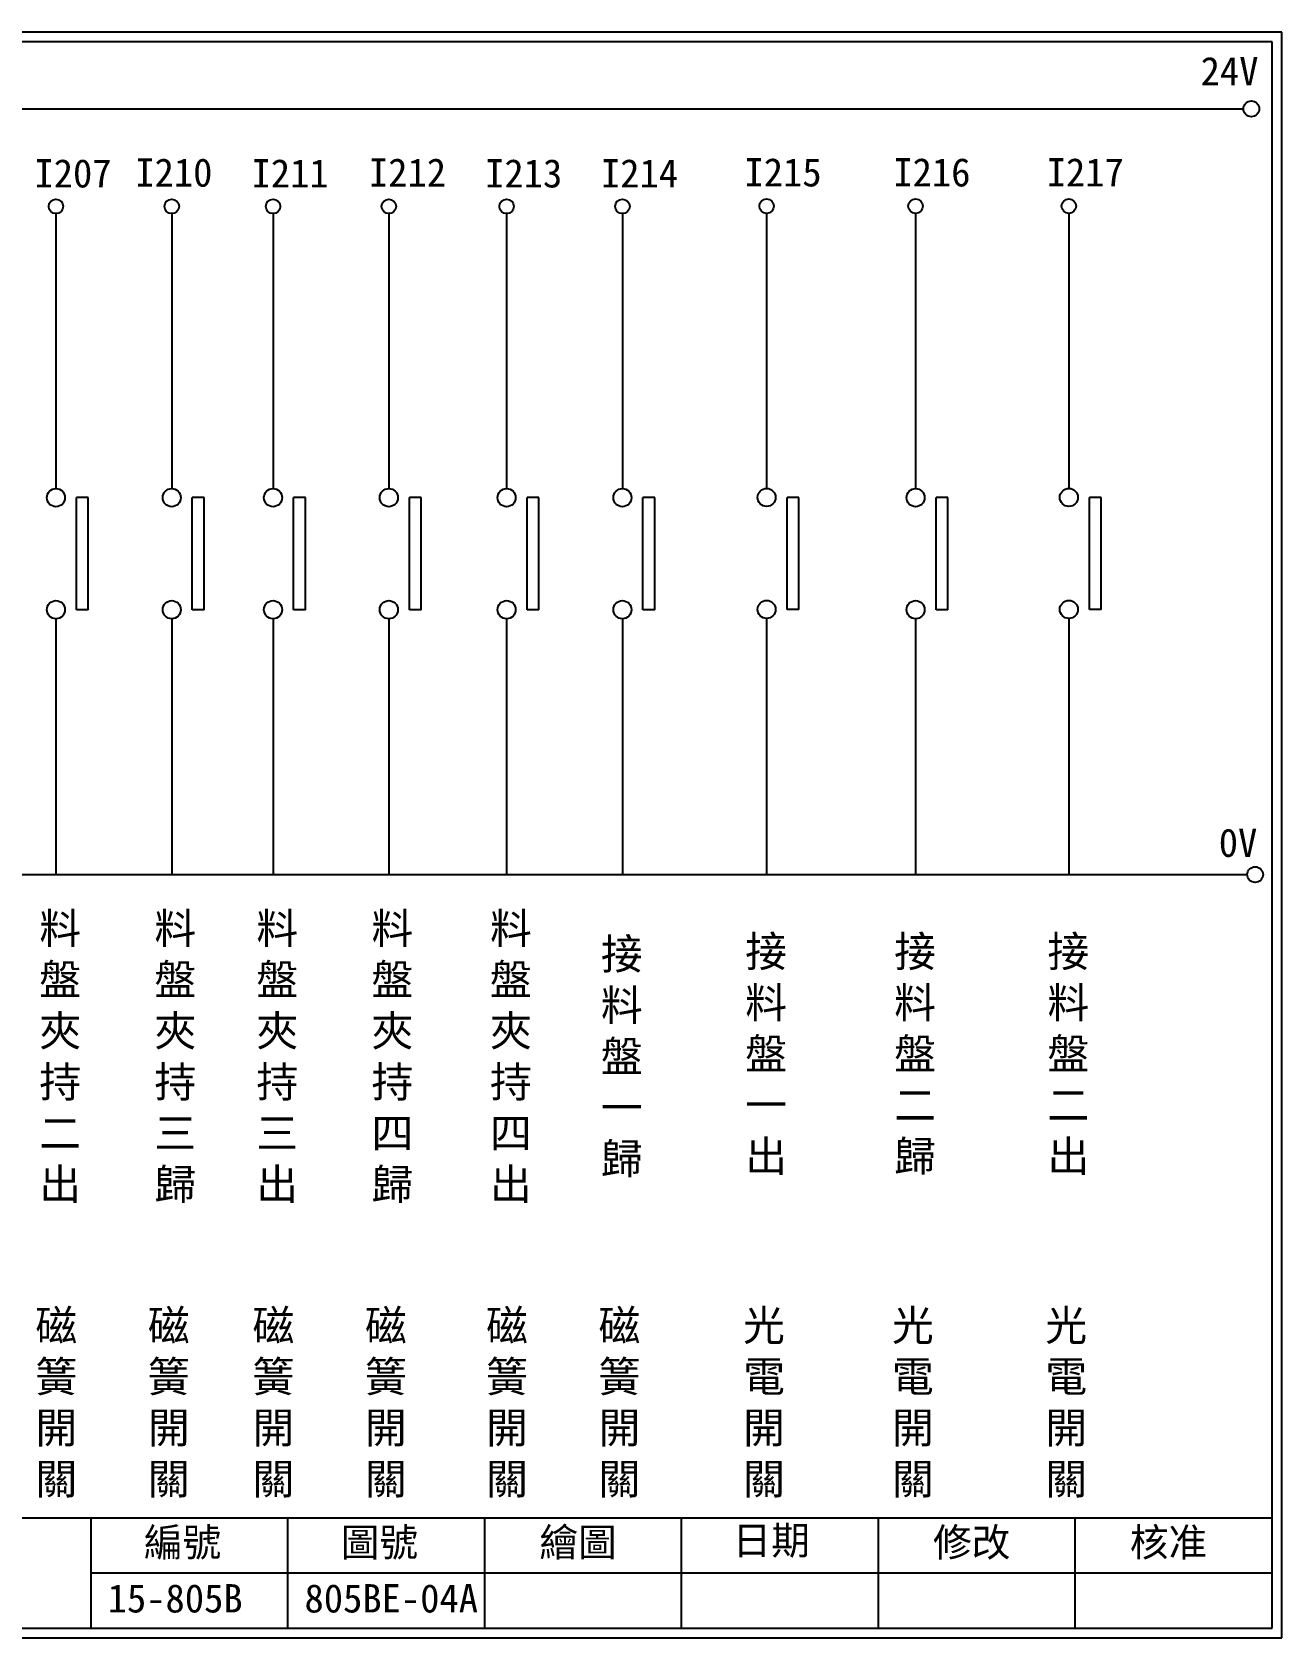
# Model space of a CAD drawing. Extents: x 275 to 562, y 265 to 469.
# Drawn here: x 403.2 to 561.9, y 264.9 to 468.9 of the extents above; entities that cross this region are included whole.
import ezdxf

# ---------------------------------------------------------------- set-up
doc = ezdxf.new("R2010")
doc.units = 0
doc.layers.get('0').update_dxf_attribs({"linetype": 'CONTINUOUS'})
doc.layers.add('圖框層', color=7, linetype='CONTINUOUS')
doc.layers.add('標尺寸層', color=3, linetype='CONTINUOUS')
doc.styles.add('CNS', font='romanc.shx', dxfattribs={"bigfont": 'chineset.shx'})
doc.styles.add('STSL', font='kaiu.ttf')

msp = doc.modelspace()

# ---------------------------------------------------------------- linework, layer by layer
for p, q in [((410.3, 409.78), (408.79, 409.78)), ((425.01, 409.78), (423.51, 409.78)), ((437.87, 409.78), (436.37, 409.78)), ((452.58, 409.78), (451.08, 409.78)), ((467.53, 409.78), (466.03, 409.78)), ((482.25, 409.78), (480.74, 409.78)), ((500.56, 409.81), (499.06, 409.81)), ((519.48, 409.78), (517.98, 409.78)), ((538.95, 409.81), (537.45, 409.81)), ((410.3, 395.55), (408.79, 395.55)), ((425.01, 395.55), (423.51, 395.55)), ((437.87, 395.55), (436.37, 395.55)), ((452.58, 395.55), (451.08, 395.55)), ((467.53, 395.55), (466.03, 395.55)), ((482.25, 395.55), (480.74, 395.55)), ((500.56, 395.58), (499.06, 395.58)), ((519.48, 395.55), (517.98, 395.55)), ((538.95, 395.58), (537.45, 395.58))]:
    msp.add_line(p, q)
for centre in [(558.02, 459.17), (558.5, 361.9)]:
    msp.add_circle(centre, 1)
at = {"layer": '圖框層', "color": 7}
for p, q in [((561.9, 468.91), (274.9, 468.91)), ((560.65, 467.66), (276.15, 467.66)), ((560.65, 266.2), (560.65, 467.66)), ((561.9, 264.95), (561.9, 468.91)), ((276.15, 280.2), (560.65, 280.2)), ((410.65, 266.2), (410.65, 280.2)), ((435.65, 266.2), (435.65, 280.2)), ((460.65, 266.2), (460.65, 280.2)), ((485.65, 266.2), (485.65, 280.2)), ((510.65, 266.2), (510.65, 280.2)), ((535.65, 266.2), (535.65, 280.2)), ((410.65, 273.2), (560.65, 273.2)), ((276.15, 266.2), (560.65, 266.2)), ((274.9, 264.95), (561.9, 264.95))]:
    msp.add_line(p, q, dxfattribs=at)
at = {"layer": '標尺寸層', "color": 7}
for p, q in [((279.42, 459.17), (557.02, 459.17)), ((406.19, 445.86), (406.19, 410.93)), ((420.9, 445.86), (420.9, 410.93)), ((433.76, 445.86), (433.76, 410.93)), ((448.47, 445.86), (448.47, 410.93)), ((463.43, 445.86), (463.43, 410.93)), ((478.14, 445.86), (478.14, 410.93)), ((496.45, 445.89), (496.45, 410.96)), ((515.37, 445.86), (515.37, 410.93)), ((534.84, 445.89), (534.84, 410.96)), ((408.79, 395.55), (408.79, 409.78)), ((410.3, 395.55), (410.3, 409.78)), ((423.51, 395.55), (423.51, 409.78)), ((425.01, 395.55), (425.01, 409.78)), ((436.37, 395.55), (436.37, 409.78)), ((437.87, 395.55), (437.87, 409.78)), ((451.08, 395.55), (451.08, 409.78)), ((452.58, 395.55), (452.58, 409.78)), ((466.03, 395.55), (466.03, 409.78)), ((467.53, 395.55), (467.53, 409.78)), ((480.74, 395.55), (480.74, 409.78)), ((482.25, 395.55), (482.25, 409.78)), ((499.06, 395.58), (499.06, 409.81)), ((500.56, 395.58), (500.56, 409.81)), ((517.98, 395.55), (517.98, 409.78)), ((519.48, 395.55), (519.48, 409.78)), ((537.45, 395.58), (537.45, 409.81)), ((538.95, 395.58), (538.95, 409.81)), ((406.19, 394.41), (406.19, 361.9)), ((406.19, 394.4), (406.19, 361.9)), ((420.9, 394.41), (420.9, 361.9)), ((420.9, 394.4), (420.9, 361.9)), ((433.76, 394.41), (433.76, 361.9)), ((433.76, 394.4), (433.76, 361.9)), ((448.47, 394.41), (448.47, 361.9)), ((448.47, 394.4), (448.47, 361.9)), ((463.43, 394.41), (463.43, 361.9)), ((463.43, 394.4), (463.43, 361.9)), ((478.14, 394.41), (478.14, 361.9)), ((478.14, 394.4), (478.14, 361.9)), ((496.45, 394.44), (496.45, 361.94)), ((496.45, 394.43), (496.45, 361.94)), ((515.37, 394.41), (515.37, 361.9)), ((515.37, 394.4), (515.37, 361.9)), ((534.84, 394.44), (534.84, 361.94)), ((534.84, 394.43), (534.84, 361.94)), ((279.63, 361.9), (557.5, 361.9))]:
    msp.add_line(p, q, dxfattribs=at)
for centre, radius in [((406.19, 446.78), 0.92), ((406.19, 446.78), 0.92), ((420.9, 446.78), 0.92), ((433.76, 446.78), 0.92), ((433.76, 446.78), 0.92), ((448.47, 446.78), 0.92), ((463.43, 446.78), 0.92), ((463.43, 446.78), 0.92), ((478.14, 446.78), 0.92), ((496.45, 446.81), 0.92), ((515.37, 446.81), 0.92), ((534.84, 446.81), 0.92), ((406.19, 409.78), 1.15), ((420.9, 409.78), 1.15), ((433.76, 409.78), 1.15), ((448.47, 409.78), 1.15), ((463.43, 409.78), 1.15), ((478.14, 409.78), 1.15), ((496.45, 409.81), 1.15), ((515.37, 409.78), 1.15), ((534.84, 409.81), 1.15), ((406.19, 395.55), 1.15), ((420.9, 395.55), 1.15), ((433.76, 395.55), 1.15), ((448.47, 395.55), 1.15), ((463.43, 395.55), 1.15), ((478.14, 395.55), 1.15), ((496.45, 395.58), 1.15), ((515.37, 395.55), 1.15), ((534.84, 395.58), 1.15)]:
    msp.add_circle(centre, radius, dxfattribs=at)

# ---------------------------------------------------------------- texts
at = {"layer": '圖框層', "color": 4, "style": 'STSL'}
for s, p in [('24V', (551.58, 462.16)), ('I210', (416.27, 449.28)), ('I212', (445.94, 449.28)), ('I215', (493.64, 449.31)), ('I216', (512.55, 449.31)), ('I217', (532.03, 449.31)), ('I207', (403.46, 449.18)), ('I211', (431.03, 449.18)), ('I213', (460.7, 449.18)), ('I214', (475.41, 449.18)), ('0V', (553.88, 364.15)), ('繪圖', (467.59, 275.29)), ('日期', (492.12, 275.53)), ('編號', (417.36, 275.28)), ('圖號', (442.36, 275.28)), ('修改', (517.59, 275.29)), ('核准', (542.59, 275.29)), ('15-805B', (412.76, 268.17)), ('805BE-04A', (437.76, 268.17))]:
    msp.add_text(s, height=3.6, dxfattribs=at).set_placement(p)
at = {"layer": '標尺寸層', "color": 7, "char_height": 3.9, "width": 4.9608, "attachment_point": 5, "style": 'CNS'}
for s, insert in [('{\\fDFKai-SB|b0|i0|c136|p65;料盤夾持二出}', (406.73, 338.61)), ('{\\fDFKai-SB|b0|i0|c136|p65;料盤夾持三歸}', (421.35, 338.61)), ('{\\fDFKai-SB|b0|i0|c136|p65;料盤夾持三出}', (434.3, 338.61)), ('{\\fDFKai-SB|b0|i0|c136|p65;料盤夾持四歸}', (448.92, 338.61)), ('{\\fDFKai-SB|b0|i0|c136|p65;料盤夾持四出}', (463.97, 338.61)), ('{\\fDFKai-SB|b0|i0|c136|p65;接料盤一歸}', (478.06, 338.61)), ('{\\fDFKai-SB|b0|i0|c136|p65;接料盤一出}', (496.39, 338.92)), ('{\\fDFKai-SB|b0|i0|c136|p65;接料盤二歸}', (515.31, 338.92)), ('{\\fDFKai-SB|b0|i0|c136|p65;接料盤二出}', (534.78, 338.92)), ('{\\fDFKai-SB|b0|i0|c136|p65;磁簧開關}', (406.24, 294.67)), ('{\\fDFKai-SB|b0|i0|c136|p65;磁簧開關}', (420.52, 294.67)), ('{\\fDFKai-SB|b0|i0|c136|p65;磁簧開關}', (433.81, 294.67)), ('{\\fDFKai-SB|b0|i0|c136|p65;磁簧開關}', (448.09, 294.67)), ('{\\fDFKai-SB|b0|i0|c136|p65;磁簧開關}', (463.48, 294.67)), ('{\\fDFKai-SB|b0|i0|c136|p65;磁簧開關}', (477.76, 294.67)), ('{\\fDFKai-SB|b0|i0|c136|p65;光電開關}', (496.12, 294.67)), ('{\\fDFKai-SB|b0|i0|c136|p65;光電開關}', (515.03, 294.67)), ('{\\fDFKai-SB|b0|i0|c136|p65;光電開關}', (534.51, 294.67))]:
    msp.add_mtext(s, dxfattribs=dict(at, insert=insert))

doc.saveas('drawing.dxf')
